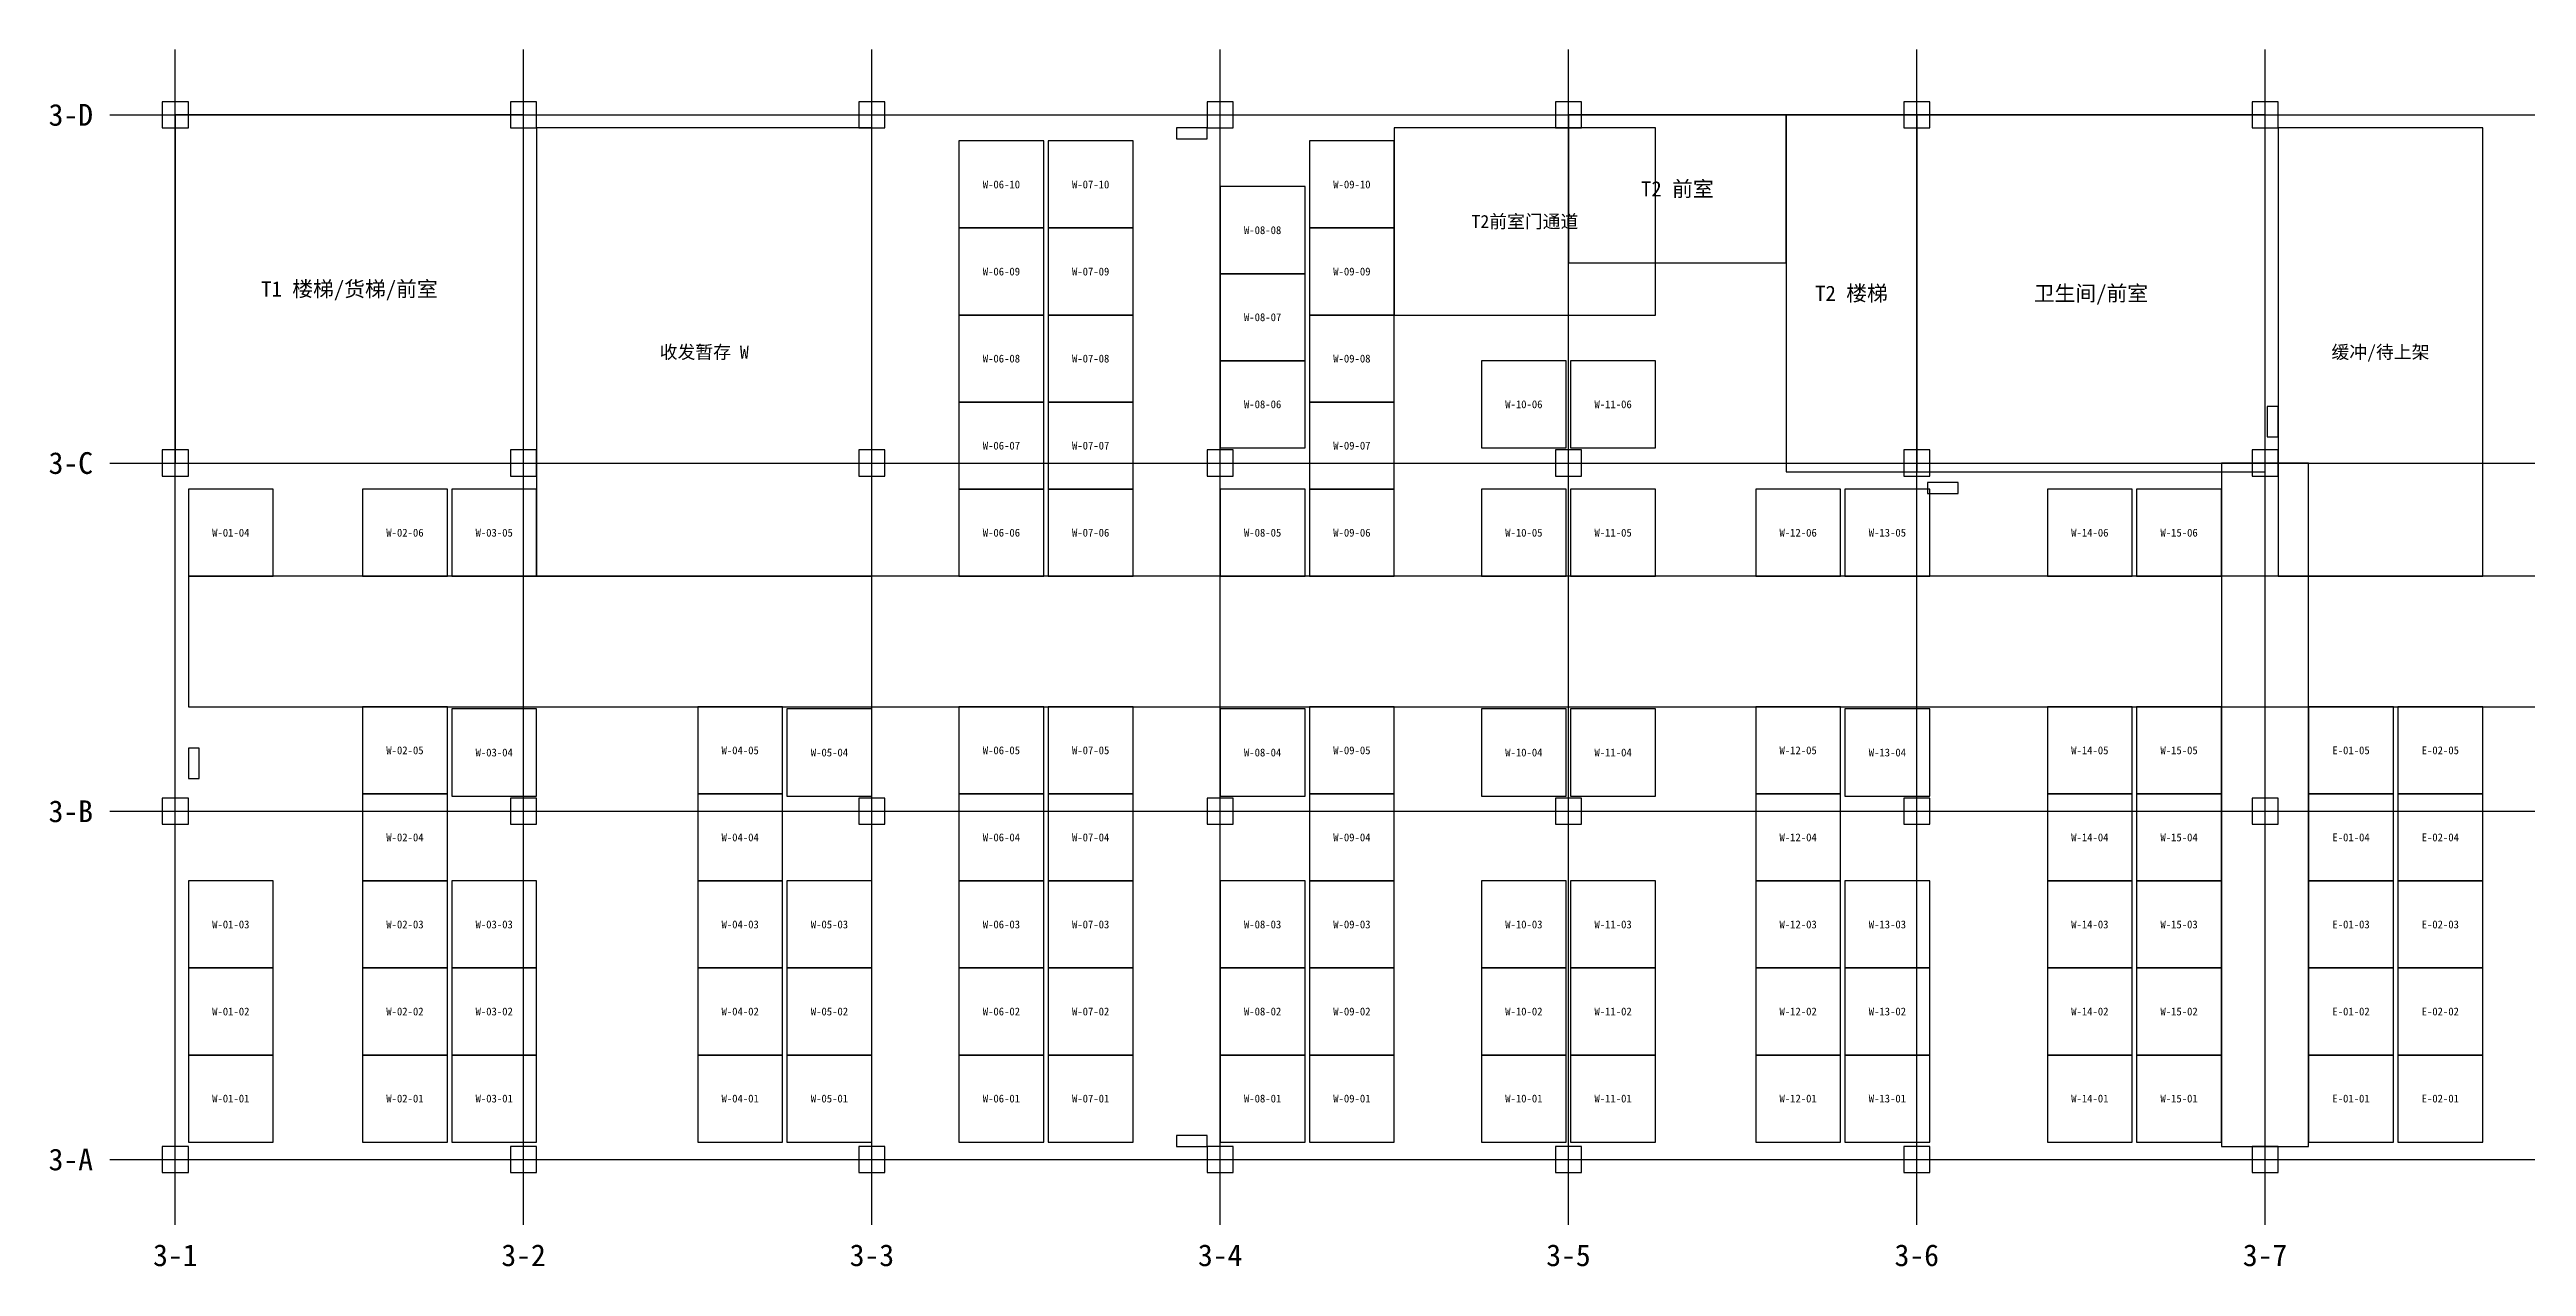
# Model space of a CAD drawing. Header units: metres. Extents: x -2888 to 97500, y -2458 to 25500.
# Drawn here: x -2888 to 54004, y -2458 to 25500 of the extents above; entities that cross this region are included whole.
import ezdxf
from ezdxf.enums import TextEntityAlignment as Align

# ---------------------------------------------------------------- set-up
doc = ezdxf.new("R2010")
doc.units = ezdxf.units.M
for name, color, linetype in [('AISLE', 5, 'Continuous'), ('AXIS', 1, 'Continuous'), ('COLUMN', 8, 'Continuous'), ('CORE', 9, 'Continuous'), ('HYDRANT', 1, 'Continuous'), ('RACK', 3, 'Continuous'), ('SHUTTER', 1, 'Continuous'), ('TEXT', 7, 'Continuous'), ('ZONE', 2, 'Continuous')]:
    doc.layers.add(name, color=color, linetype=linetype)
doc.styles.add('CJK', font='simhei.ttf')

msp = doc.modelspace()

# ---------------------------------------------------------------- linework, layer by layer
at = {"layer": 'AISLE'}
msp.add_lwpolyline([(300, 10400), (95700, 10400), (95700, 13400), (300, 13400)], close=True, dxfattribs=at)
at = {"layer": 'AXIS'}
for p, q in [((0, -1500), (0, 25500)), ((8000, -1500), (8000, 25500)), ((16000, -1500), (16000, 25500)), ((24000, -1500), (24000, 25500)), ((32000, -1500), (32000, 25500)), ((40000, -1500), (40000, 25500)), ((48000, -1500), (48000, 25500)), ((-1500, 24000), (97500, 24000)), ((-1500, 16000), (97500, 16000)), ((-1500, 8000), (97500, 8000)), ((-1500, 0), (97500, 0))]:
    msp.add_line(p, q, dxfattribs=at)
at = {"layer": 'COLUMN'}
for points in [[(-300, 23700), (300, 23700), (300, 24300), (-300, 24300)], [(7700, 23700), (8300, 23700), (8300, 24300), (7700, 24300)], [(15700, 23700), (16300, 23700), (16300, 24300), (15700, 24300)], [(23700, 23700), (24300, 23700), (24300, 24300), (23700, 24300)], [(31700, 23700), (32300, 23700), (32300, 24300), (31700, 24300)], [(39700, 23700), (40300, 23700), (40300, 24300), (39700, 24300)], [(47700, 23700), (48300, 23700), (48300, 24300), (47700, 24300)], [(-300, 15700), (300, 15700), (300, 16300), (-300, 16300)], [(7700, 15700), (8300, 15700), (8300, 16300), (7700, 16300)], [(15700, 15700), (16300, 15700), (16300, 16300), (15700, 16300)], [(23700, 15700), (24300, 15700), (24300, 16300), (23700, 16300)], [(31700, 15700), (32300, 15700), (32300, 16300), (31700, 16300)], [(39700, 15700), (40300, 15700), (40300, 16300), (39700, 16300)], [(47700, 15700), (48300, 15700), (48300, 16300), (47700, 16300)], [(-300, 7700), (300, 7700), (300, 8300), (-300, 8300)], [(7700, 7700), (8300, 7700), (8300, 8300), (7700, 8300)], [(15700, 7700), (16300, 7700), (16300, 8300), (15700, 8300)], [(23700, 7700), (24300, 7700), (24300, 8300), (23700, 8300)], [(31700, 7700), (32300, 7700), (32300, 8300), (31700, 8300)], [(39700, 7700), (40300, 7700), (40300, 8300), (39700, 8300)], [(47700, 7700), (48300, 7700), (48300, 8300), (47700, 8300)], [(-300, -300), (300, -300), (300, 300), (-300, 300)], [(7700, -300), (8300, -300), (8300, 300), (7700, 300)], [(15700, -300), (16300, -300), (16300, 300), (15700, 300)], [(23700, -300), (24300, -300), (24300, 300), (23700, 300)], [(31700, -300), (32300, -300), (32300, 300), (31700, 300)], [(39700, -300), (40300, -300), (40300, 300), (39700, 300)], [(47700, -300), (48300, -300), (48300, 300), (47700, 300)]]:
    msp.add_lwpolyline(points, close=True, dxfattribs=at)
at = {"layer": 'CORE'}
for points in [[(0, 16000), (8000, 16000), (8000, 24000), (0, 24000)], [(32000, 20600), (37000, 20600), (37000, 24000), (32000, 24000)], [(37000, 15800), (40000, 15800), (40000, 24000), (37000, 24000)], [(40000, 15800), (48000, 15800), (48000, 24000), (40000, 24000)]]:
    msp.add_lwpolyline(points, close=True, dxfattribs=at)
at = {"layer": 'HYDRANT'}
for points in [[(23000, 23450), (23700, 23450), (23700, 23700), (23000, 23700)], [(48050, 16600), (48300, 16600), (48300, 17300), (48050, 17300)], [(40250, 15300), (40950, 15300), (40950, 15550), (40250, 15550)], [(300, 8750), (550, 8750), (550, 9450), (300, 9450)], [(23000, 300), (23700, 300), (23700, 550), (23000, 550)]]:
    msp.add_lwpolyline(points, close=True, dxfattribs=at)
at = {"layer": 'RACK'}
for points in [[(18000, 21400), (19950, 21400), (19950, 23400), (18000, 23400)], [(20050, 21400), (22000, 21400), (22000, 23400), (20050, 23400)], [(26050, 21400), (28000, 21400), (28000, 23400), (26050, 23400)], [(24000, 20350), (25950, 20350), (25950, 22350), (24000, 22350)], [(18000, 19400), (19950, 19400), (19950, 21400), (18000, 21400)], [(20050, 19400), (22000, 19400), (22000, 21400), (20050, 21400)], [(26050, 19400), (28000, 19400), (28000, 21400), (26050, 21400)], [(24000, 18350), (25950, 18350), (25950, 20350), (24000, 20350)], [(18000, 17400), (19950, 17400), (19950, 19400), (18000, 19400)], [(20050, 17400), (22000, 17400), (22000, 19400), (20050, 19400)], [(26050, 17400), (28000, 17400), (28000, 19400), (26050, 19400)], [(24000, 16350), (25950, 16350), (25950, 18350), (24000, 18350)], [(30000, 16350), (31950, 16350), (31950, 18350), (30000, 18350)], [(32050, 16350), (34000, 16350), (34000, 18350), (32050, 18350)], [(18000, 15400), (19950, 15400), (19950, 17400), (18000, 17400)], [(20050, 15400), (22000, 15400), (22000, 17400), (20050, 17400)], [(26050, 15400), (28000, 15400), (28000, 17400), (26050, 17400)], [(300, 13400), (2250, 13400), (2250, 15400), (300, 15400)], [(4300, 13400), (6250, 13400), (6250, 15400), (4300, 15400)], [(6350, 13400), (8300, 13400), (8300, 15400), (6350, 15400)], [(18000, 13400), (19950, 13400), (19950, 15400), (18000, 15400)], [(20050, 13400), (22000, 13400), (22000, 15400), (20050, 15400)], [(24000, 13400), (25950, 13400), (25950, 15400), (24000, 15400)], [(26050, 13400), (28000, 13400), (28000, 15400), (26050, 15400)], [(30000, 13400), (31950, 13400), (31950, 15400), (30000, 15400)], [(32050, 13400), (34000, 13400), (34000, 15400), (32050, 15400)], [(36300, 13400), (38250, 13400), (38250, 15400), (36300, 15400)], [(38350, 13400), (40300, 13400), (40300, 15400), (38350, 15400)], [(43000, 13400), (44950, 13400), (44950, 15400), (43000, 15400)], [(45050, 13400), (47000, 13400), (47000, 15400), (45050, 15400)], [(4300, 8400), (6250, 8400), (6250, 10400), (4300, 10400)], [(6350, 8350), (8300, 8350), (8300, 10350), (6350, 10350)], [(12000, 8400), (13950, 8400), (13950, 10400), (12000, 10400)], [(14050, 8350), (16000, 8350), (16000, 10350), (14050, 10350)], [(18000, 8400), (19950, 8400), (19950, 10400), (18000, 10400)], [(20050, 8400), (22000, 8400), (22000, 10400), (20050, 10400)], [(24000, 8350), (25950, 8350), (25950, 10350), (24000, 10350)], [(26050, 8400), (28000, 8400), (28000, 10400), (26050, 10400)], [(30000, 8350), (31950, 8350), (31950, 10350), (30000, 10350)], [(32050, 8350), (34000, 8350), (34000, 10350), (32050, 10350)], [(36300, 8400), (38250, 8400), (38250, 10400), (36300, 10400)], [(38350, 8350), (40300, 8350), (40300, 10350), (38350, 10350)], [(43000, 8400), (44950, 8400), (44950, 10400), (43000, 10400)], [(45050, 8400), (47000, 8400), (47000, 10400), (45050, 10400)], [(49000, 8400), (50950, 8400), (50950, 10400), (49000, 10400)], [(51050, 8400), (53000, 8400), (53000, 10400), (51050, 10400)], [(4300, 6400), (6250, 6400), (6250, 8400), (4300, 8400)], [(12000, 6400), (13950, 6400), (13950, 8400), (12000, 8400)], [(18000, 6400), (19950, 6400), (19950, 8400), (18000, 8400)], [(20050, 6400), (22000, 6400), (22000, 8400), (20050, 8400)], [(26050, 6400), (28000, 6400), (28000, 8400), (26050, 8400)], [(36300, 6400), (38250, 6400), (38250, 8400), (36300, 8400)], [(43000, 6400), (44950, 6400), (44950, 8400), (43000, 8400)], [(45050, 6400), (47000, 6400), (47000, 8400), (45050, 8400)], [(49000, 6400), (50950, 6400), (50950, 8400), (49000, 8400)], [(51050, 6400), (53000, 6400), (53000, 8400), (51050, 8400)], [(300, 4400), (2250, 4400), (2250, 6400), (300, 6400)], [(4300, 4400), (6250, 4400), (6250, 6400), (4300, 6400)], [(6350, 4400), (8300, 4400), (8300, 6400), (6350, 6400)], [(12000, 4400), (13950, 4400), (13950, 6400), (12000, 6400)], [(14050, 4400), (16000, 4400), (16000, 6400), (14050, 6400)], [(18000, 4400), (19950, 4400), (19950, 6400), (18000, 6400)], [(20050, 4400), (22000, 4400), (22000, 6400), (20050, 6400)], [(24000, 4400), (25950, 4400), (25950, 6400), (24000, 6400)], [(26050, 4400), (28000, 4400), (28000, 6400), (26050, 6400)], [(30000, 4400), (31950, 4400), (31950, 6400), (30000, 6400)], [(32050, 4400), (34000, 4400), (34000, 6400), (32050, 6400)], [(36300, 4400), (38250, 4400), (38250, 6400), (36300, 6400)], [(38350, 4400), (40300, 4400), (40300, 6400), (38350, 6400)], [(43000, 4400), (44950, 4400), (44950, 6400), (43000, 6400)], [(45050, 4400), (47000, 4400), (47000, 6400), (45050, 6400)], [(49000, 4400), (50950, 4400), (50950, 6400), (49000, 6400)], [(51050, 4400), (53000, 4400), (53000, 6400), (51050, 6400)], [(300, 2400), (2250, 2400), (2250, 4400), (300, 4400)], [(4300, 2400), (6250, 2400), (6250, 4400), (4300, 4400)], [(6350, 2400), (8300, 2400), (8300, 4400), (6350, 4400)], [(12000, 2400), (13950, 2400), (13950, 4400), (12000, 4400)], [(14050, 2400), (16000, 2400), (16000, 4400), (14050, 4400)], [(18000, 2400), (19950, 2400), (19950, 4400), (18000, 4400)], [(20050, 2400), (22000, 2400), (22000, 4400), (20050, 4400)], [(24000, 2400), (25950, 2400), (25950, 4400), (24000, 4400)], [(26050, 2400), (28000, 2400), (28000, 4400), (26050, 4400)], [(30000, 2400), (31950, 2400), (31950, 4400), (30000, 4400)], [(32050, 2400), (34000, 2400), (34000, 4400), (32050, 4400)], [(36300, 2400), (38250, 2400), (38250, 4400), (36300, 4400)], [(38350, 2400), (40300, 2400), (40300, 4400), (38350, 4400)], [(43000, 2400), (44950, 2400), (44950, 4400), (43000, 4400)], [(45050, 2400), (47000, 2400), (47000, 4400), (45050, 4400)], [(49000, 2400), (50950, 2400), (50950, 4400), (49000, 4400)], [(51050, 2400), (53000, 2400), (53000, 4400), (51050, 4400)], [(300, 400), (2250, 400), (2250, 2400), (300, 2400)], [(4300, 400), (6250, 400), (6250, 2400), (4300, 2400)], [(6350, 400), (8300, 400), (8300, 2400), (6350, 2400)], [(12000, 400), (13950, 400), (13950, 2400), (12000, 2400)], [(14050, 400), (16000, 400), (16000, 2400), (14050, 2400)], [(18000, 400), (19950, 400), (19950, 2400), (18000, 2400)], [(20050, 400), (22000, 400), (22000, 2400), (20050, 2400)], [(24000, 400), (25950, 400), (25950, 2400), (24000, 2400)], [(26050, 400), (28000, 400), (28000, 2400), (26050, 2400)], [(30000, 400), (31950, 400), (31950, 2400), (30000, 2400)], [(32050, 400), (34000, 400), (34000, 2400), (32050, 2400)], [(36300, 400), (38250, 400), (38250, 2400), (36300, 2400)], [(38350, 400), (40300, 400), (40300, 2400), (38350, 2400)], [(43000, 400), (44950, 400), (44950, 2400), (43000, 2400)], [(45050, 400), (47000, 400), (47000, 2400), (45050, 2400)], [(49000, 400), (50950, 400), (50950, 2400), (49000, 2400)], [(51050, 400), (53000, 400), (53000, 2400), (51050, 2400)]]:
    msp.add_lwpolyline(points, close=True, dxfattribs=at)
at = {"layer": 'SHUTTER'}
msp.add_line((48000, 300), (48000, 16000), dxfattribs=at)
msp.add_lwpolyline([(47000, 300), (49000, 300), (49000, 16000), (47000, 16000)], close=True, dxfattribs=at)
at = {"layer": 'ZONE'}
for points in [[(8300, 13400), (16000, 13400), (16000, 23700), (8300, 23700)], [(28000, 19400), (34000, 19400), (34000, 23700), (28000, 23700)], [(48300, 13400), (53000, 13400), (53000, 23700), (48300, 23700)]]:
    msp.add_lwpolyline(points, close=True, dxfattribs=at)

# ---------------------------------------------------------------- texts
at = {"layer": 'TEXT', "style": 'CJK'}
for s, height, p in [('3-D', 500, (-2400, 24000)), ('W-06-10', 180, (18975, 22400)), ('W-07-10', 180, (21025, 22400)), ('W-09-10', 180, (27025, 22400)), ('T2 前室', 350, (34500, 22300)), ('T2前室门通道', 300, (31000, 21550)), ('W-08-08', 180, (24975, 21350)), ('W-06-09', 180, (18975, 20400)), ('W-07-09', 180, (21025, 20400)), ('W-09-09', 180, (27025, 20400)), ('T1 楼梯/货梯/前室', 350, (4000, 20000)), ('T2 楼梯', 350, (38500, 19900)), ('卫生间/前室', 350, (44000, 19900)), ('W-08-07', 180, (24975, 19350)), ('收发暂存 W', 300, (12150, 18550)), ('W-06-08', 180, (18975, 18400)), ('W-07-08', 180, (21025, 18400)), ('W-09-08', 180, (27025, 18400)), ('缓冲/待上架', 300, (50650, 18550)), ('W-08-06', 180, (24975, 17350)), ('W-10-06', 180, (30975, 17350)), ('W-11-06', 180, (33025, 17350)), ('3-C', 500, (-2400, 16000)), ('W-06-07', 180, (18975, 16400)), ('W-07-07', 180, (21025, 16400)), ('W-09-07', 180, (27025, 16400)), ('W-01-04', 180, (1275, 14400)), ('W-02-06', 180, (5275, 14400)), ('W-03-05', 180, (7325, 14400)), ('W-06-06', 180, (18975, 14400)), ('W-07-06', 180, (21025, 14400)), ('W-08-05', 180, (24975, 14400)), ('W-09-06', 180, (27025, 14400)), ('W-10-05', 180, (30975, 14400)), ('W-11-05', 180, (33025, 14400)), ('W-12-06', 180, (37275, 14400)), ('W-13-05', 180, (39325, 14400)), ('W-14-06', 180, (43975, 14400)), ('W-15-06', 180, (46025, 14400)), ('W-02-05', 180, (5275, 9400)), ('W-03-04', 180, (7325, 9350)), ('W-04-05', 180, (12975, 9400)), ('W-05-04', 180, (15025, 9350)), ('W-06-05', 180, (18975, 9400)), ('W-07-05', 180, (21025, 9400)), ('W-08-04', 180, (24975, 9350)), ('W-09-05', 180, (27025, 9400)), ('W-10-04', 180, (30975, 9350)), ('W-11-04', 180, (33025, 9350)), ('W-12-05', 180, (37275, 9400)), ('W-13-04', 180, (39325, 9350)), ('W-14-05', 180, (43975, 9400)), ('W-15-05', 180, (46025, 9400)), ('E-01-05', 180, (49975, 9400)), ('E-02-05', 180, (52025, 9400)), ('3-B', 500, (-2400, 8000)), ('W-02-04', 180, (5275, 7400)), ('W-04-04', 180, (12975, 7400)), ('W-06-04', 180, (18975, 7400)), ('W-07-04', 180, (21025, 7400)), ('W-09-04', 180, (27025, 7400)), ('W-12-04', 180, (37275, 7400)), ('W-14-04', 180, (43975, 7400)), ('W-15-04', 180, (46025, 7400)), ('E-01-04', 180, (49975, 7400)), ('E-02-04', 180, (52025, 7400)), ('W-01-03', 180, (1275, 5400)), ('W-02-03', 180, (5275, 5400)), ('W-03-03', 180, (7325, 5400)), ('W-04-03', 180, (12975, 5400)), ('W-05-03', 180, (15025, 5400)), ('W-06-03', 180, (18975, 5400)), ('W-07-03', 180, (21025, 5400)), ('W-08-03', 180, (24975, 5400)), ('W-09-03', 180, (27025, 5400)), ('W-10-03', 180, (30975, 5400)), ('W-11-03', 180, (33025, 5400)), ('W-12-03', 180, (37275, 5400)), ('W-13-03', 180, (39325, 5400)), ('W-14-03', 180, (43975, 5400)), ('W-15-03', 180, (46025, 5400)), ('E-01-03', 180, (49975, 5400)), ('E-02-03', 180, (52025, 5400)), ('W-01-02', 180, (1275, 3400)), ('W-02-02', 180, (5275, 3400)), ('W-03-02', 180, (7325, 3400)), ('W-04-02', 180, (12975, 3400)), ('W-05-02', 180, (15025, 3400)), ('W-06-02', 180, (18975, 3400)), ('W-07-02', 180, (21025, 3400)), ('W-08-02', 180, (24975, 3400)), ('W-09-02', 180, (27025, 3400)), ('W-10-02', 180, (30975, 3400)), ('W-11-02', 180, (33025, 3400)), ('W-12-02', 180, (37275, 3400)), ('W-13-02', 180, (39325, 3400)), ('W-14-02', 180, (43975, 3400)), ('W-15-02', 180, (46025, 3400)), ('E-01-02', 180, (49975, 3400)), ('E-02-02', 180, (52025, 3400)), ('W-01-01', 180, (1275, 1400)), ('W-02-01', 180, (5275, 1400)), ('W-03-01', 180, (7325, 1400)), ('W-04-01', 180, (12975, 1400)), ('W-05-01', 180, (15025, 1400)), ('W-06-01', 180, (18975, 1400)), ('W-07-01', 180, (21025, 1400)), ('W-08-01', 180, (24975, 1400)), ('W-09-01', 180, (27025, 1400)), ('W-10-01', 180, (30975, 1400)), ('W-11-01', 180, (33025, 1400)), ('W-12-01', 180, (37275, 1400)), ('W-13-01', 180, (39325, 1400)), ('W-14-01', 180, (43975, 1400)), ('W-15-01', 180, (46025, 1400)), ('E-01-01', 180, (49975, 1400)), ('E-02-01', 180, (52025, 1400)), ('3-A', 500, (-2400, 0)), ('3-1', 500, (0, -2200)), ('3-2', 500, (8000, -2200)), ('3-3', 500, (16000, -2200)), ('3-4', 500, (24000, -2200)), ('3-5', 500, (32000, -2200)), ('3-6', 500, (40000, -2200)), ('3-7', 500, (48000, -2200))]:
    msp.add_text(s, height=height, dxfattribs=at).set_placement(p, align=Align.MIDDLE_CENTER)

doc.saveas('drawing.dxf')
